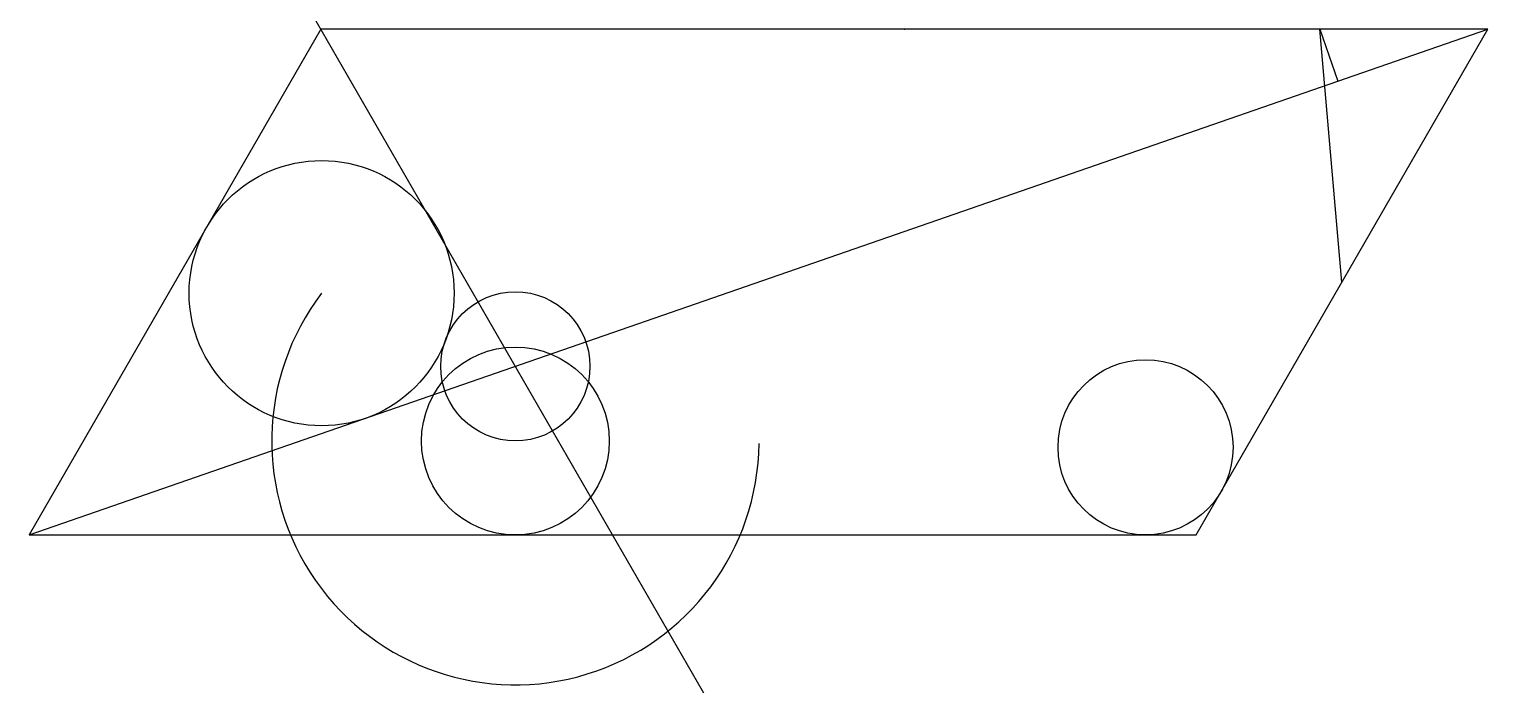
# Model space of a CAD drawing. Header units: inches. Extents: x 100 to 350, y 74 to 187.
import ezdxf

# ---------------------------------------------------------------- set-up
doc = ezdxf.new("R2010")
doc.units = ezdxf.units.IN
doc.header["$MEASUREMENT"] = 0

msp = doc.modelspace()

# ---------------------------------------------------------------- linework, layer by layer
for p, q in [((150, 186.6), (100, 100)), ((100, 100), (350, 186.6)), ((350, 186.6), (150, 186.6)), ((300, 100), (350, 186.6)), ((325, 143.3), (321.18, 186.6)), ((321.18, 186.6), (324.27, 177.69)), ((100, 100), (300, 100))]:
    msp.add_line(p, q)
msp.add_xline((150, 186.6), (-0.5, 0.866025))
for centre, radius in [((150.13, 141.4), 22.71), ((183.33, 128.87), 12.78), ((183.33, 116.08), 16.09), ((291.34, 115), 15)]:
    msp.add_circle(centre, radius)
msp.add_arc((183.33, 116.08), 41.76, 142.682, 359.4246)
msp.add_point((250, 186.6))
msp.add_point((250, 186.6))

doc.saveas('drawing.dxf')
